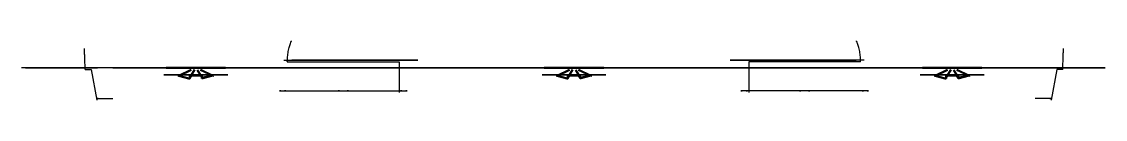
# Model space of a CAD drawing. Header units: inches. Extents: x 683 to 1081, y -809 to 235.
# Drawn here: x 728.2 to 883.2, y -409.4 to -400.9 of the extents above; entities that cross this region are included whole.
import ezdxf

# ---------------------------------------------------------------- set-up
doc = ezdxf.new("R2010")
doc.units = ezdxf.units.IN
doc.layers.add('细实线', color=7, linetype='Continuous', lineweight=9)
doc.styles.get("Standard").update_dxf_attribs({"font": ''})
doc.styles.get('Standard').set_extended_font_data('SimSun')

msp = doc.modelspace()

# ---------------------------------------------------------------- hatches: boundary and pattern name
at = {"layer": '细实线', "extrusion": (-1.8354e-15, -1, -6.12323e-17)}
h = msp.add_hatch(color=256, dxfattribs=at)
h.dxf.hatch_style = 1
h.paths.add_polyline_path([(765.61, 155.33), (759.86, 151.08), (761.88, 151.08), (761.88, 146.68), (769.3, 146.68), (769.3, 147.96), (770.35, 147.96), (770.35, 147.41), (771.36, 148.18), (770.35, 148.95), (770.35, 148.4), (769.3, 148.4), (769.3, 149.72), (770.35, 149.72), (770.35, 150.16), (769.3, 150.16), (769.3, 151.08), (771.36, 151.08), (769.34, 152.58), (769.34, 154.6), (767.47, 154.6), (767.47, 153.96)])
h.paths.add_polyline_path([(767.98, 152.96), (767.98, 154.09), (768.84, 154.09), (768.84, 152.32), (769.83, 151.58), (768.8, 151.58), (768.8, 150.16), (767.07, 150.16), (767.07, 150.71), (766.06, 149.94), (767.07, 149.17), (767.07, 149.72), (768.8, 149.72), (768.8, 148.4), (767.07, 148.4), (767.07, 147.96), (768.8, 147.96), (768.8, 147.19), (762.39, 147.19), (762.39, 151.58), (761.88, 151.58), (761.39, 151.58), (765.61, 154.71)], flags=16)
at = {"layer": '细实线', "extrusion": (-1.22465e-16, -1, -6.12323e-17)}
h = msp.add_hatch(color=256, dxfattribs=at)
h.dxf.hatch_style = 1
h.paths.add_polyline_path([(779.91, 151.1, 0.264666), (779.9, 150.09), (780.88, 148.36), (780.88, 149.34), (781.85, 151.04), (782.5, 150.67), (781.61, 152.22), (779.8, 152.22), (780.36, 151.9)])
h.paths.add_polyline_path([(780.83, 151.72), (781.32, 151.72), (781.5, 151.42), (780.6, 149.85), (780.33, 150.33, -0.264666), (780.33, 150.86)], flags=16)
h = msp.add_hatch(color=256, dxfattribs=at)
h.dxf.hatch_style = 1
h.paths.add_polyline_path([(783.63, 154.87), (782.98, 155.25, 0.414214), (782.16, 155.03), (781.15, 153.27), (782.66, 152.4), (783.77, 154.34, 0.414214)])
h.paths.add_polyline_path([(783.29, 154.49), (782.47, 153.08), (781.82, 153.45), (782.59, 154.78, -0.414214), (782.73, 154.82)], flags=16)
h = msp.add_hatch(color=256, dxfattribs=at)
h.dxf.hatch_style = 1
h.paths.add_polyline_path([(781.39, 148.67), (781.39, 147.92, 0.414214), (781.99, 147.32), (784.02, 147.32), (784.02, 149.06), (781.78, 149.06, 0.414214)])
h.paths.add_polyline_path([(781.89, 148.57), (783.52, 148.57), (783.52, 147.81), (781.99, 147.81, -0.414214), (781.89, 147.92)], flags=16)
h = msp.add_hatch(color=256, dxfattribs=at)
h.dxf.hatch_style = 1
h.paths.add_polyline_path([(786.48, 154.94, 0.264666), (785.6, 155.46), (783.61, 155.47), (784.47, 154.98), (785.45, 153.29), (784.81, 152.92), (786.59, 152.91), (787.49, 154.48), (786.94, 154.15)])
h.paths.add_polyline_path([(786.55, 153.83), (786.31, 153.41), (785.95, 153.41), (785.05, 154.97), (785.59, 154.96, -0.264666), (786.05, 154.7)], flags=16)
h = msp.add_hatch(color=256, dxfattribs=at)
h.dxf.hatch_style = 1
h.paths.add_polyline_path([(791.52, 147.33, 0.264666), (792.4, 147.84), (793.41, 149.55), (792.55, 149.05), (790.6, 149.05), (790.6, 149.79), (789.7, 148.25), (790.61, 146.68), (790.6, 147.33)])
h.paths.add_polyline_path([(790.52, 147.82), (790.27, 148.25), (790.45, 148.55), (792.25, 148.56), (791.97, 148.09, -0.264666), (791.52, 147.83)], flags=16)
h = msp.add_hatch(color=256, dxfattribs=at)
h.dxf.hatch_style = 1
h.paths.add_polyline_path([(792.88, 149.83), (793.53, 150.21, 0.414214), (793.75, 151.03), (792.74, 152.78), (791.23, 151.91), (792.35, 149.98, 0.414214)])
h.paths.add_polyline_path([(792.72, 150.31), (791.9, 151.73), (792.56, 152.11), (793.32, 150.78, -0.414214), (793.28, 150.64)], flags=16)
at = {"layer": '细实线', "extrusion": (-1.8354e-15, -1, -6.12323e-17)}
h = msp.add_hatch(color=256, dxfattribs=at)
h.dxf.hatch_style = 1
h.paths.add_polyline_path([(810.33, 155.33), (801.68, 155.33), (801.68, 146.68), (810.33, 146.68)])
h.paths.add_polyline_path([(809.82, 154.82), (809.82, 147.19), (802.19, 147.19), (802.19, 154.82)], flags=16)
h.paths.add_polyline_path([(808.3, 153.3), (808.3, 148.72), (803.72, 148.72), (803.72, 153.3)], flags=0)
h.paths.add_polyline_path([(807.79, 152.79), (807.79, 149.23), (804.23, 149.23), (804.23, 152.79)], flags=0)
h.paths.add_polyline_path([(808.3, 153.3), (803.72, 153.3), (803.72, 148.72), (808.3, 148.72)], flags=0)
h = msp.add_hatch(color=256, dxfattribs=at)
h.dxf.hatch_style = 1
h.paths.add_polyline_path([(808.3, 153.3), (803.72, 153.3), (803.72, 148.72), (808.3, 148.72)])
h.paths.add_polyline_path([(807.79, 152.79), (807.79, 149.23), (804.23, 149.23), (804.23, 152.79)], flags=16)
h = msp.add_hatch(color=256, dxfattribs=at)
h.dxf.hatch_style = 1
h.paths.add_polyline_path([(844.83, 155.33, 1), (844.83, 146.68), (844.83, 147.92, -1), (844.83, 154.1)])
h = msp.add_hatch(color=256, dxfattribs=at)
h.dxf.hatch_style = 1
h.paths.add_polyline_path([(852.25, 155.33, 1), (852.25, 146.68), (852.25, 147.92, -0.356394), (849.22, 150.39), (851.01, 150.39), (851.01, 151.63), (849.22, 151.63, -0.356394), (852.25, 154.1)])

# ---------------------------------------------------------------- linework, layer by layer
at = {"layer": '细实线', "extrusion": (0, -1, 0)}
for p, q in [((765.65, -403.65, 213.3), (784.84, -403.65, 213.3)), ((765.65, -403.65, 141.36), (784.84, -403.65, 141.36)), ((784.84, -403.65, 212.34), (766.8, -403.65, 212.34)), ((784.84, -403.65, 142.32), (766.8, -403.65, 142.32)), ((782.18, -403.87, 216.4), (782.18, -408.28, 215.59)), ((782.18, -403.87, 138.26), (782.18, -408.28, 139.08)), ((784.84, -403.65, 213.3), (784.84, -403.65, 212.34)), ((784.84, -403.65, 141.36), (784.84, -403.65, 142.32)), ((848.69, -403.65, 213.3), (829.51, -403.65, 213.3)), ((829.51, -403.65, 213.3), (829.51, -403.65, 212.34)), ((829.51, -403.65, 212.34), (847.54, -403.65, 212.34)), ((848.69, -403.65, 141.36), (829.51, -403.65, 141.36)), ((829.51, -403.65, 141.36), (829.51, -403.65, 142.32)), ((829.51, -403.65, 142.32), (847.54, -403.65, 142.32)), ((832.16, -403.87, 216.4), (832.16, -408.28, 215.59)), ((832.16, -403.87, 138.26), (832.16, -408.28, 139.08)), ((807.17, -404.74, 42.65), (728.17, -404.74, 42.65)), ((742.17, -404.74, 47.65), (728.17, -404.74, 47.65)), ((728.17, -404.74, 42.65), (728.17, -404.74, 47.65)), ((746.59, -404.74, 212.34), (732.76, -404.74, 212.34)), ((742.17, -404.74, 203.34), (732.76, -404.74, 203.34)), ((733.26, -404.74, 210.09), (736.76, -404.74, 210.09)), ((733.26, -404.74, 205.59), (736.76, -404.74, 205.59)), ((738.11, -404.96, 169.32), (738.93, -409.37, 169.32)), ((738.11, -404.96, 54.64), (738.93, -409.37, 54.64)), ((742.17, -404.74, 188), (741.21, -404.74, 188)), ((741.21, -404.74, 188), (741.21, -404.74, 166.66)), ((741.21, -404.74, 166.66), (742.17, -404.74, 166.66)), ((742.17, -404.74, 73.32), (741.21, -404.74, 73.32)), ((741.21, -404.74, 73.32), (741.21, -404.74, 51.98)), ((741.21, -404.74, 51.98), (742.17, -404.74, 51.98)), ((742.17, -404.74, 166.66), (742.17, -404.74, 188)), ((742.17, -404.74, 177.33), (742.17, -404.74, 207.92)), ((742.17, -404.74, 177.33), (742.17, -404.74, 146.74)), ((742.17, -404.74, 207.92), (746.59, -404.74, 212.34)), ((742.17, -404.74, 146.74), (746.59, -404.74, 142.32)), ((742.17, -404.74, 42.65), (742.17, -404.74, 82.65)), ((742.17, -404.74, 82.65), (872.17, -404.74, 82.65)), ((742.17, -404.74, 51.98), (742.17, -404.74, 73.32)), ((742.17, -404.74, 84.69), (777.17, -404.74, 84.69)), ((742.17, -404.74, 90.69), (777.17, -404.74, 90.69)), ((746.59, -404.74, 214.84), (746.59, -404.74, 212.34)), ((746.59, -404.74, 139.82), (746.59, -404.74, 142.32)), ((746.59, -404.74, 42.65), (746.59, -404.74, 82.65)), ((746.59, -404.74, 82.65), (746.59, -404.74, 79.65)), ((759.59, -404.74, 214.84), (763.81, -404.74, 214.84)), ((759.59, -404.74, 139.82), (763.81, -404.74, 139.82)), ((759.86, -404.74, 151.08), (765.61, -404.74, 155.33)), ((759.86, -404.74, 151.08), (761.88, -404.74, 151.08)), ((761.39, -404.74, 151.58), (765.61, -404.74, 154.71)), ((761.39, -404.74, 151.58), (761.88, -404.74, 151.58)), ((761.88, -404.74, 151.08), (761.88, -404.74, 146.68)), ((761.88, -404.74, 146.68), (769.3, -404.74, 146.68)), ((761.88, -404.74, 151.58), (762.39, -404.74, 151.58)), ((762.39, -404.74, 151.58), (762.39, -404.74, 147.19)), ((762.39, -404.74, 147.19), (768.8, -404.74, 147.19)), ((763.81, -404.74, 214.84), (766.8, -404.74, 212.34)), ((763.81, -404.74, 139.82), (766.8, -404.74, 142.32)), ((765.54, -404.74, 57.06), (765.02, -404.74, 57.97)), ((765.02, -404.74, 57.97), (765.02, -404.74, 67.34)), ((765.02, -404.74, 67.34), (765.54, -404.74, 68.24)), ((765.54, -404.74, 68.24), (773.65, -404.74, 72.92)), ((773.65, -404.74, 52.38), (765.54, -404.74, 57.06)), ((767.47, -404.74, 153.96), (765.61, -404.74, 155.33)), ((767.98, -404.74, 152.96), (765.61, -404.74, 154.71)), ((766.06, -404.74, 149.94), (767.07, -404.74, 150.71)), ((766.06, -404.74, 149.94), (767.07, -404.74, 149.17)), ((767.07, -404.74, 150.71), (767.07, -404.74, 150.16)), ((767.07, -404.74, 149.72), (767.07, -404.74, 149.17)), ((767.07, -404.74, 150.16), (767.07, -404.74, 150.16)), ((767.07, -404.74, 150.16), (768.8, -404.74, 150.16)), ((767.07, -404.74, 149.72), (768.8, -404.74, 149.72)), ((768.8, -404.74, 147.96), (767.07, -404.74, 147.96)), ((768.8, -404.74, 148.4), (767.07, -404.74, 148.4)), ((767.07, -404.74, 147.96), (767.07, -404.74, 148.4)), ((767.47, -404.74, 153.96), (767.47, -404.74, 154.6)), ((767.47, -404.74, 154.6), (769.34, -404.74, 154.6)), ((767.98, -404.74, 152.96), (767.98, -404.74, 154.09)), ((767.98, -404.74, 154.09), (768.84, -404.74, 154.09)), ((768.8, -404.74, 151.58), (769.83, -404.74, 151.58)), ((768.8, -404.74, 147.19), (768.8, -404.74, 147.96)), ((768.8, -404.74, 148.4), (768.8, -404.74, 149.72)), ((768.8, -404.74, 150.16), (768.8, -404.74, 151.58)), ((769.83, -404.74, 151.58), (768.84, -404.74, 152.32)), ((768.84, -404.74, 154.09), (768.84, -404.74, 152.32)), ((769.3, -404.74, 151.08), (771.36, -404.74, 151.08)), ((769.3, -404.74, 146.68), (769.3, -404.74, 147.96)), ((769.3, -404.74, 148.4), (769.3, -404.74, 149.72)), ((769.3, -404.74, 150.16), (769.3, -404.74, 151.08)), ((769.3, -404.74, 150.16), (770.35, -404.74, 150.16)), ((769.3, -404.74, 149.72), (770.35, -404.74, 149.72)), ((770.35, -404.74, 147.96), (769.3, -404.74, 147.96)), ((770.35, -404.74, 148.4), (769.3, -404.74, 148.4)), ((771.36, -404.74, 151.08), (769.34, -404.74, 152.58)), ((769.34, -404.74, 154.6), (769.34, -404.74, 152.58)), ((770.35, -404.74, 150.16), (770.35, -404.74, 149.72)), ((771.36, -404.74, 148.18), (770.35, -404.74, 147.41)), ((770.35, -404.74, 147.41), (770.35, -404.74, 147.96)), ((770.35, -404.74, 148.4), (770.35, -404.74, 148.95)), ((770.35, -404.74, 147.96), (770.35, -404.74, 147.96)), ((771.36, -404.74, 148.18), (770.35, -404.74, 148.95)), ((773.65, -404.74, 72.92), (774.69, -404.74, 72.92)), ((774.69, -404.74, 52.38), (773.65, -404.74, 52.38)), ((774.69, -404.74, 72.92), (782.81, -404.74, 68.24)), ((782.81, -404.74, 57.06), (774.69, -404.74, 52.38)), ((872.17, -404.74, 84.69), (777.17, -404.74, 84.69)), ((872.17, -404.74, 90.69), (777.17, -404.74, 90.69)), ((779.8, -404.74, 152.22), (781.61, -404.74, 152.22)), ((779.8, -404.74, 152.22), (780.36, -404.74, 151.9)), ((780.83, -404.74, 151.72), (781.32, -404.74, 151.72)), ((780.88, -404.74, 149.34), (780.88, -404.74, 148.36)), ((781.32, -404.74, 151.72), (781.5, -404.74, 151.42)), ((781.39, -404.74, 148.67), (781.39, -404.74, 147.92)), ((781.61, -404.74, 152.22), (782.5, -404.74, 150.67)), ((781.85, -404.74, 151.04), (782.5, -404.74, 150.67)), ((781.89, -404.74, 148.57), (781.89, -404.74, 147.92)), ((783.29, -404.74, 154.49), (782.73, -404.74, 154.82)), ((782.81, -404.74, 68.24), (783.33, -404.74, 67.34)), ((783.33, -404.74, 57.97), (782.81, -404.74, 57.06)), ((783.63, -404.74, 154.87), (782.98, -404.74, 155.25)), ((783.33, -404.74, 67.34), (783.33, -404.74, 57.97)), ((784.47, -404.74, 154.98), (783.61, -404.74, 155.47)), ((785.61, -404.74, 146.68), (784.7, -404.74, 148.25)), ((784.7, -404.74, 148.25), (785.6, -404.74, 149.79)), ((791.59, -404.74, 152.91), (784.81, -404.74, 152.92)), ((785.45, -404.74, 153.29), (784.81, -404.74, 152.92)), ((785.52, -404.74, 147.82), (785.27, -404.74, 148.25)), ((785.27, -404.74, 148.25), (785.45, -404.74, 148.55)), ((785.61, -404.74, 146.68), (785.6, -404.74, 147.33)), ((785.6, -404.74, 149.05), (785.6, -404.74, 149.79)), ((786.31, -404.74, 153.41), (785.95, -404.74, 153.41)), ((791.55, -404.74, 153.83), (786.31, -404.74, 153.41)), ((792.49, -404.74, 154.48), (791.59, -404.74, 152.91)), ((792.49, -404.74, 154.48), (791.94, -404.74, 154.15)), ((792.55, -404.74, 149.05), (793.41, -404.74, 149.55)), ((792.72, -404.74, 150.31), (793.28, -404.74, 150.64)), ((792.88, -404.74, 149.83), (793.53, -404.74, 150.21)), ((796.45, -404.74, 214.84), (793.46, -404.74, 212.34)), ((796.45, -404.74, 139.82), (793.46, -404.74, 142.32)), ((793.46, -404.74, 79.65), (820.89, -404.74, 79.65)), ((793.46, -404.74, 79.65), (793.46, -404.74, 82.65)), ((793.46, -404.74, 84.69), (793.46, -404.74, 90.69)), ((800.67, -404.74, 214.84), (796.45, -404.74, 214.84)), ((800.67, -404.74, 139.82), (796.45, -404.74, 139.82)), ((796.45, -404.74, 79.65), (796.45, -404.74, 82.65)), ((796.45, -404.74, 84.69), (796.45, -404.74, 90.69)), ((800.69, -404.74, 79.65), (800.69, -404.74, 82.65)), ((800.69, -404.74, 84.69), (800.69, -404.74, 90.69)), ((803.67, -404.74, 74.65), (802.67, -404.74, 79.65)), ((803.67, -404.74, 74.65), (810.69, -404.74, 74.65)), ((804.62, -404.74, 73.65), (804.42, -404.74, 74.65)), ((807.17, -404.74, 73.65), (804.62, -404.74, 73.65)), ((807.17, -404.74, 42.65), (883.17, -404.74, 42.65)), ((807.17, -404.74, 73.65), (809.72, -404.74, 73.65)), ((809.72, -404.74, 73.65), (809.92, -404.74, 74.65)), ((810.69, -404.74, 74.65), (811.69, -404.74, 79.65)), ((813.66, -404.74, 79.65), (813.66, -404.74, 82.65)), ((813.66, -404.74, 84.69), (813.66, -404.74, 90.69)), ((813.67, -404.74, 214.84), (817.9, -404.74, 214.84)), ((813.67, -404.74, 139.82), (817.9, -404.74, 139.82)), ((817.89, -404.74, 79.65), (817.89, -404.74, 82.65)), ((817.89, -404.74, 84.69), (817.89, -404.74, 90.69)), ((817.9, -404.74, 214.84), (820.89, -404.74, 212.34)), ((817.9, -404.74, 139.82), (820.89, -404.74, 142.32)), ((820.84, -404.74, 151.52), (821.57, -404.74, 151.52)), ((820.84, -404.74, 150.52), (821.57, -404.74, 150.52)), ((820.89, -404.74, 79.65), (820.89, -404.74, 82.65)), ((820.89, -404.74, 84.69), (820.89, -404.74, 90.69)), ((829.05, -404.74, 150.1), (829.23, -404.74, 149.86)), ((829.05, -404.74, 150.1), (829.59, -404.74, 150.51)), ((829.59, -404.74, 150.51), (829.77, -404.74, 150.28)), ((829.66, -404.74, 149.3), (829.89, -404.74, 149)), ((829.89, -404.74, 149), (830.43, -404.74, 149.41)), ((830.2, -404.74, 149.71), (830.43, -404.74, 149.41)), ((831.54, -404.74, 57.06), (831.02, -404.74, 57.97)), ((831.02, -404.74, 57.97), (831.02, -404.74, 67.34)), ((831.02, -404.74, 67.34), (831.54, -404.74, 68.24)), ((831.54, -404.74, 68.24), (839.65, -404.74, 72.92)), ((839.65, -404.74, 52.38), (831.54, -404.74, 57.06)), ((834.01, -404.74, 151.52), (834.74, -404.74, 151.52)), ((834.01, -404.74, 150.52), (834.74, -404.74, 150.52)), ((839.65, -404.74, 72.92), (840.69, -404.74, 72.92)), ((840.69, -404.74, 52.38), (839.65, -404.74, 52.38)), ((840.69, -404.74, 72.92), (848.81, -404.74, 68.24)), ((848.81, -404.74, 57.06), (840.69, -404.74, 52.38)), ((844.83, -404.74, 155.33), (844.83, -404.74, 154.1)), ((844.83, -404.74, 147.92), (844.83, -404.74, 146.68)), ((850.53, -404.74, 214.84), (847.54, -404.74, 212.34)), ((850.53, -404.74, 139.82), (847.54, -404.74, 142.32)), ((848.81, -404.74, 68.24), (849.33, -404.74, 67.34)), ((849.33, -404.74, 57.97), (848.81, -404.74, 57.06)), ((849.22, -404.74, 150.39), (851.01, -404.74, 150.39)), ((849.22, -404.74, 151.63), (851.01, -404.74, 151.63)), ((849.33, -404.74, 67.34), (849.33, -404.74, 57.97)), ((854.76, -404.74, 214.84), (850.53, -404.74, 214.84)), ((854.76, -404.74, 139.82), (850.53, -404.74, 139.82)), ((851.01, -404.74, 151.63), (851.01, -404.74, 150.39)), ((852.25, -404.74, 155.33), (852.25, -404.74, 154.1)), ((852.25, -404.74, 147.92), (852.25, -404.74, 146.68)), ((872.17, -404.74, 207.92), (867.76, -404.74, 212.34)), ((867.76, -404.74, 214.84), (867.76, -404.74, 212.34)), ((872.17, -404.74, 146.74), (867.76, -404.74, 142.32)), ((867.76, -404.74, 139.82), (867.76, -404.74, 142.32)), ((867.76, -404.74, 47.65), (867.76, -404.74, 82.65)), ((867.76, -404.74, 47.65), (883.17, -404.74, 47.65)), ((867.76, -404.74, 90.69), (867.76, -404.74, 84.69)), ((867.76, -404.74, 82.65), (867.76, -404.74, 79.65)), ((867.76, -404.74, 142.32), (880.17, -404.74, 142.32)), ((872.17, -404.74, 188), (873.14, -404.74, 188)), ((873.14, -404.74, 166.66), (872.17, -404.74, 166.66)), ((872.17, -404.74, 166.66), (872.17, -404.74, 188)), ((872.17, -404.74, 177.33), (872.17, -404.74, 207.92)), ((872.17, -404.74, 177.33), (872.17, -404.74, 146.74)), ((872.17, -404.74, 47.65), (872.17, -404.74, 82.65)), ((872.17, -404.74, 73.32), (873.14, -404.74, 73.32)), ((873.14, -404.74, 51.98), (872.17, -404.74, 51.98)), ((872.17, -404.74, 51.98), (872.17, -404.74, 73.32)), ((880.17, -404.74, 154.32), (872.17, -404.74, 154.32)), ((873.14, -404.74, 188), (873.14, -404.74, 166.66)), ((873.14, -404.74, 73.32), (873.14, -404.74, 51.98)), ((876.24, -404.96, 169.32), (875.42, -409.37, 169.32)), ((876.24, -404.96, 54.64), (875.42, -409.37, 54.64)), ((875.67, -404.74, 146.57), (875.67, -404.74, 150.07)), ((880.17, -404.74, 146.57), (880.17, -404.74, 150.07)), ((883.17, -404.74, 42.65), (883.17, -404.74, 47.65)), ((883.17, -404.74, 151.32), (883.17, -404.74, 145.32)), ((738.93, -409.14, 186.28), (738.93, -409.14, 168.38)), ((738.93, -409.14, 71.6), (738.93, -409.14, 53.7)), ((739.12, -409.14, 186.47), (741.21, -409.14, 186.47)), ((739.12, -409.14, 185.72), (741.21, -409.14, 185.72)), ((739.12, -409.14, 178.07), (741.21, -409.14, 178.07)), ((739.12, -409.14, 176.59), (741.21, -409.14, 176.59)), ((739.12, -409.14, 168.19), (741.21, -409.14, 168.19)), ((739.12, -409.14, 168.94), (741.21, -409.14, 168.94)), ((739.12, -409.14, 71.79), (741.21, -409.14, 71.79)), ((739.12, -409.14, 71.04), (741.21, -409.14, 71.04)), ((739.12, -409.14, 63.39), (741.21, -409.14, 63.39)), ((739.12, -409.14, 61.92), (741.21, -409.14, 61.92)), ((739.12, -409.14, 53.51), (741.21, -409.14, 53.51)), ((739.12, -409.14, 54.26), (741.21, -409.14, 54.26)), ((765.03, -408.05, 215.39), (765.03, -408.05, 213.82)), ((765.03, -408.05, 139.27), (765.03, -408.05, 140.84)), ((765.22, -408.05, 215.59), (783.12, -408.05, 215.59)), ((765.22, -408.05, 139.08), (783.12, -408.05, 139.08)), ((765.78, -408.05, 215.39), (765.78, -408.05, 213.3)), ((765.78, -408.05, 139.27), (765.78, -408.05, 141.36)), ((773.44, -408.05, 215.39), (773.44, -408.05, 213.3)), ((773.44, -408.05, 139.27), (773.44, -408.05, 141.36)), ((774.91, -408.05, 215.39), (774.91, -408.05, 213.3)), ((774.91, -408.05, 139.27), (774.91, -408.05, 141.36)), ((782.56, -408.05, 215.39), (782.56, -408.05, 213.3)), ((782.56, -408.05, 139.27), (782.56, -408.05, 141.36)), ((783.31, -408.05, 215.39), (783.31, -408.05, 213.3)), ((783.31, -408.05, 139.27), (783.31, -408.05, 141.36)), ((831.03, -408.05, 215.39), (831.03, -408.05, 213.3)), ((831.03, -408.05, 139.27), (831.03, -408.05, 141.36)), ((849.12, -408.05, 215.59), (831.22, -408.05, 215.59)), ((849.12, -408.05, 139.08), (831.22, -408.05, 139.08)), ((831.78, -408.05, 215.39), (831.78, -408.05, 213.3)), ((831.78, -408.05, 139.27), (831.78, -408.05, 141.36)), ((839.44, -408.05, 215.39), (839.44, -408.05, 213.3)), ((839.44, -408.05, 139.27), (839.44, -408.05, 141.36)), ((840.91, -408.05, 215.39), (840.91, -408.05, 213.3)), ((840.91, -408.05, 139.27), (840.91, -408.05, 141.36)), ((848.56, -408.05, 215.39), (848.56, -408.05, 213.3)), ((848.56, -408.05, 139.27), (848.56, -408.05, 141.36)), ((849.31, -408.05, 215.39), (849.31, -408.05, 213.82)), ((849.31, -408.05, 139.27), (849.31, -408.05, 140.84)), ((875.23, -409.14, 186.47), (873.14, -409.14, 186.47)), ((875.23, -409.14, 185.72), (873.14, -409.14, 185.72)), ((875.23, -409.14, 178.07), (873.14, -409.14, 178.07)), ((875.23, -409.14, 176.59), (873.14, -409.14, 176.59)), ((875.23, -409.14, 168.19), (873.14, -409.14, 168.19)), ((875.23, -409.14, 168.94), (873.14, -409.14, 168.94)), ((875.23, -409.14, 71.79), (873.14, -409.14, 71.79)), ((875.23, -409.14, 71.04), (873.14, -409.14, 71.04)), ((875.23, -409.14, 63.39), (873.14, -409.14, 63.39)), ((875.23, -409.14, 61.92), (873.14, -409.14, 61.92)), ((875.23, -409.14, 53.51), (873.14, -409.14, 53.51)), ((875.23, -409.14, 54.26), (873.14, -409.14, 54.26)), ((875.42, -409.14, 186.28), (875.42, -409.14, 168.38)), ((875.42, -409.14, 71.6), (875.42, -409.14, 53.7))]:
    msp.add_line(p, q, dxfattribs=at)
at = {"layer": '细实线', "lineweight": 25, "extrusion": (0, -1, 0)}
for p, q in [((742.17, -404.74, 84.69), (742.17, -404.74, 82.65)), ((750.54, -405.83, 214.1), (750.54, -405.83, 215.57)), ((750.54, -405.83, 139.09), (750.54, -405.83, 140.56)), ((750.66, -405.87, 215.57), (752.43, -405.04, 215.03)), ((752.43, -405.04, 214.64), (750.66, -405.87, 214.1)), ((750.66, -405.87, 140.56), (752.43, -405.04, 140.02)), ((752.43, -405.04, 139.62), (750.66, -405.87, 139.09)), ((752.09, -406.27, 213.98), (750.66, -405.87, 213.98)), ((750.66, -405.87, 215.7), (752.09, -406.27, 215.7)), ((752.09, -406.27, 138.96), (750.66, -405.87, 138.96)), ((750.66, -405.87, 140.69), (752.09, -406.27, 140.69)), ((752.16, -406.27, 215.77), (752.6, -405.54, 215.32)), ((752.6, -405.54, 214.35), (752.16, -406.27, 213.91)), ((752.16, -406.27, 140.75), (752.6, -405.54, 140.31)), ((752.6, -405.54, 139.34), (752.16, -406.27, 138.89)), ((752.23, -405.87, 212.41), (752.23, -406.27, 213.84)), ((752.23, -406.27, 215.83), (752.23, -405.87, 217.26)), ((752.23, -405.87, 137.4), (752.23, -406.27, 138.83)), ((752.23, -406.27, 140.82), (752.23, -405.87, 142.25)), ((752.89, -405.04, 214.18), (752.35, -405.87, 212.41)), ((752.89, -405.04, 139.17), (752.35, -405.87, 137.4)), ((752.35, -405.87, 217.26), (752.89, -405.05, 215.5)), ((752.35, -405.87, 142.25), (752.89, -405.05, 140.48)), ((753.82, -405.83, 212.29), (752.35, -405.83, 212.29)), ((752.35, -405.83, 217.39), (753.82, -405.83, 217.39)), ((753.82, -405.83, 137.27), (752.35, -405.83, 137.27)), ((752.35, -405.83, 142.37), (753.82, -405.83, 142.37)), ((753.29, -405.04, 215.5), (753.82, -405.85, 217.26)), ((753.29, -405.04, 140.48), (753.82, -405.85, 142.25)), ((753.29, -405.05, 214.18), (753.82, -405.87, 212.41)), ((753.29, -405.05, 139.16), (753.82, -405.87, 137.4)), ((753.57, -405.46, 215.32), (753.99, -406.08, 215.74)), ((753.57, -405.46, 140.31), (753.99, -406.08, 140.72)), ((754.02, -406.27, 213.91), (753.57, -405.54, 214.35)), ((754.02, -406.27, 138.89), (753.57, -405.54, 139.34)), ((753.75, -405.04, 215.03), (755.51, -405.85, 215.57)), ((753.75, -405.04, 140.02), (755.51, -405.85, 140.55)), ((755.51, -405.87, 214.1), (753.75, -405.05, 214.64)), ((755.51, -405.87, 139.09), (753.75, -405.05, 139.62)), ((753.95, -405.85, 217.26), (753.92, -406.08, 215.8)), ((753.95, -405.85, 142.25), (753.92, -406.08, 140.79)), ((753.92, -406.08, 215.8), (754.05, -406.08, 215.67)), ((753.92, -406.08, 140.79), (754.05, -406.08, 140.66)), ((753.95, -406.27, 213.84), (753.95, -405.87, 212.41)), ((753.95, -406.27, 138.83), (753.95, -405.87, 137.4)), ((754.05, -406.08, 215.67), (755.51, -405.85, 215.7)), ((754.05, -406.08, 140.66), (755.51, -405.85, 140.68)), ((755.51, -405.87, 213.98), (754.08, -406.27, 213.98)), ((755.51, -405.87, 138.96), (754.08, -406.27, 138.96)), ((755.64, -405.83, 215.57), (755.64, -405.83, 214.1)), ((755.64, -405.83, 140.55), (755.64, -405.83, 139.09)), ((804.62, -405.83, 214.1), (804.62, -405.83, 215.57)), ((804.62, -405.83, 139.09), (804.62, -405.83, 140.56)), ((804.75, -405.87, 215.57), (806.51, -405.04, 215.03)), ((806.52, -405.04, 214.64), (804.75, -405.87, 214.1)), ((804.75, -405.87, 140.56), (806.51, -405.04, 140.02)), ((806.52, -405.04, 139.62), (804.75, -405.87, 139.09)), ((806.18, -406.27, 213.98), (804.75, -405.87, 213.98)), ((804.75, -405.87, 215.7), (806.18, -406.27, 215.7)), ((806.18, -406.27, 138.96), (804.75, -405.87, 138.96)), ((804.75, -405.87, 140.69), (806.18, -406.27, 140.69)), ((806.24, -406.27, 215.77), (806.69, -405.54, 215.32)), ((806.69, -405.54, 214.35), (806.24, -406.27, 213.91)), ((806.24, -406.27, 140.75), (806.69, -405.54, 140.31)), ((806.69, -405.54, 139.34), (806.24, -406.27, 138.89)), ((806.31, -405.87, 212.41), (806.31, -406.27, 213.84)), ((806.31, -406.27, 215.83), (806.31, -405.87, 217.26)), ((806.31, -405.87, 137.4), (806.31, -406.27, 138.83)), ((806.31, -406.27, 140.82), (806.31, -405.87, 142.25)), ((806.97, -405.04, 214.18), (806.44, -405.87, 212.41)), ((806.97, -405.04, 139.17), (806.44, -405.87, 137.4)), ((806.44, -405.87, 217.26), (806.97, -405.05, 215.5)), ((806.44, -405.87, 142.25), (806.97, -405.05, 140.48)), ((807.91, -405.83, 212.29), (806.44, -405.83, 212.29)), ((806.44, -405.83, 217.39), (807.9, -405.83, 217.39)), ((807.91, -405.83, 137.27), (806.44, -405.83, 137.27)), ((806.44, -405.83, 142.37), (807.9, -405.83, 142.37)), ((807.37, -405.04, 215.5), (807.9, -405.85, 217.26)), ((807.37, -405.04, 140.48), (807.9, -405.85, 142.25)), ((807.37, -405.05, 214.18), (807.91, -405.87, 212.41)), ((807.37, -405.05, 139.16), (807.91, -405.87, 137.4)), ((807.66, -405.46, 215.32), (808.07, -406.08, 215.74)), ((807.66, -405.46, 140.31), (808.07, -406.08, 140.72)), ((808.1, -406.27, 213.91), (807.66, -405.54, 214.35)), ((808.1, -406.27, 138.89), (807.66, -405.54, 139.34)), ((807.83, -405.04, 215.03), (809.6, -405.85, 215.57)), ((807.83, -405.04, 140.02), (809.6, -405.85, 140.55)), ((809.6, -405.87, 214.1), (807.83, -405.05, 214.64)), ((809.6, -405.87, 139.09), (807.83, -405.05, 139.62)), ((808.03, -405.85, 217.26), (808.01, -406.08, 215.8)), ((808.03, -405.85, 142.25), (808.01, -406.08, 140.79)), ((808.01, -406.08, 215.8), (808.14, -406.08, 215.67)), ((808.01, -406.08, 140.79), (808.14, -406.08, 140.66)), ((808.04, -406.27, 213.84), (808.04, -405.87, 212.41)), ((808.04, -406.27, 138.83), (808.04, -405.87, 137.4)), ((808.14, -406.08, 215.67), (809.6, -405.85, 215.7)), ((808.14, -406.08, 140.66), (809.6, -405.85, 140.68)), ((809.6, -405.87, 213.98), (808.17, -406.27, 213.98)), ((809.6, -405.87, 138.96), (808.17, -406.27, 138.96)), ((809.72, -405.83, 215.57), (809.72, -405.83, 214.1)), ((809.72, -405.83, 140.55), (809.72, -405.83, 139.09)), ((858.71, -405.83, 214.1), (858.71, -405.83, 215.57)), ((858.71, -405.83, 139.09), (858.71, -405.83, 140.56)), ((858.83, -405.87, 215.57), (860.6, -405.04, 215.03)), ((860.6, -405.04, 214.64), (858.83, -405.87, 214.1)), ((858.83, -405.87, 140.56), (860.6, -405.04, 140.02)), ((860.6, -405.04, 139.62), (858.83, -405.87, 139.09)), ((860.26, -406.27, 213.98), (858.83, -405.87, 213.98)), ((858.83, -405.87, 215.7), (860.26, -406.27, 215.7)), ((860.26, -406.27, 138.96), (858.83, -405.87, 138.96)), ((858.83, -405.87, 140.69), (860.26, -406.27, 140.69)), ((860.33, -406.27, 215.77), (860.77, -405.54, 215.32)), ((860.77, -405.54, 214.35), (860.33, -406.27, 213.91)), ((860.33, -406.27, 140.75), (860.77, -405.54, 140.31)), ((860.77, -405.54, 139.34), (860.33, -406.27, 138.89)), ((860.4, -405.87, 212.41), (860.4, -406.27, 213.84)), ((860.4, -406.27, 215.83), (860.4, -405.87, 217.26)), ((860.4, -405.87, 137.4), (860.4, -406.27, 138.83)), ((860.4, -406.27, 140.82), (860.4, -405.87, 142.25)), ((861.06, -405.04, 214.18), (860.53, -405.87, 212.41)), ((861.06, -405.04, 139.17), (860.53, -405.87, 137.4)), ((860.53, -405.87, 217.26), (861.06, -405.05, 215.5)), ((860.53, -405.87, 142.25), (861.06, -405.05, 140.48)), ((861.99, -405.83, 212.29), (860.53, -405.83, 212.29)), ((860.53, -405.83, 217.39), (861.99, -405.83, 217.39)), ((861.99, -405.83, 137.27), (860.53, -405.83, 137.27)), ((860.53, -405.83, 142.37), (861.99, -405.83, 142.37)), ((861.46, -405.04, 215.5), (861.99, -405.85, 217.26)), ((861.46, -405.04, 140.48), (861.99, -405.85, 142.25)), ((861.46, -405.05, 214.18), (861.99, -405.87, 212.41)), ((861.46, -405.05, 139.16), (861.99, -405.87, 137.4)), ((861.75, -405.46, 215.32), (862.16, -406.08, 215.74)), ((861.75, -405.46, 140.31), (862.16, -406.08, 140.72)), ((862.19, -406.27, 213.91), (861.75, -405.54, 214.35)), ((862.19, -406.27, 138.89), (861.75, -405.54, 139.34)), ((861.92, -405.04, 215.03), (863.68, -405.85, 215.57)), ((861.92, -405.04, 140.02), (863.68, -405.85, 140.55)), ((863.69, -405.87, 214.1), (861.92, -405.05, 214.64)), ((863.69, -405.87, 139.09), (861.92, -405.05, 139.62)), ((862.12, -405.85, 217.26), (862.1, -406.08, 215.8)), ((862.12, -405.85, 142.25), (862.1, -406.08, 140.79)), ((862.1, -406.08, 215.8), (862.23, -406.08, 215.67)), ((862.1, -406.08, 140.79), (862.23, -406.08, 140.66)), ((862.12, -406.27, 213.84), (862.12, -405.87, 212.41)), ((862.12, -406.27, 138.83), (862.12, -405.87, 137.4)), ((862.23, -406.08, 215.67), (863.68, -405.85, 215.7)), ((862.23, -406.08, 140.66), (863.68, -405.85, 140.68)), ((863.69, -405.87, 213.98), (862.25, -406.27, 213.98)), ((863.69, -405.87, 138.96), (862.25, -406.27, 138.96)), ((863.81, -405.83, 215.57), (863.81, -405.83, 214.1)), ((863.81, -405.83, 140.55), (863.81, -405.83, 139.09)), ((872.17, -404.74, 84.69), (872.17, -404.74, 82.65)), ((752.23, -406.27, 213.84), (752.09, -406.27, 213.98)), ((752.09, -406.27, 215.7), (752.23, -406.27, 215.83)), ((752.23, -406.27, 138.83), (752.09, -406.27, 138.96)), ((752.09, -406.27, 140.69), (752.23, -406.27, 140.82)), ((754.08, -406.27, 213.98), (753.95, -406.27, 213.84)), ((754.08, -406.27, 138.96), (753.95, -406.27, 138.83)), ((806.31, -406.27, 213.84), (806.18, -406.27, 213.98)), ((806.18, -406.27, 215.7), (806.31, -406.27, 215.83)), ((806.31, -406.27, 138.83), (806.18, -406.27, 138.96)), ((806.18, -406.27, 140.69), (806.31, -406.27, 140.82)), ((808.17, -406.27, 213.98), (808.04, -406.27, 213.84)), ((808.17, -406.27, 138.96), (808.04, -406.27, 138.83)), ((860.4, -406.27, 213.84), (860.26, -406.27, 213.98)), ((860.26, -406.27, 215.7), (860.4, -406.27, 215.83)), ((860.4, -406.27, 138.83), (860.26, -406.27, 138.96)), ((860.26, -406.27, 140.69), (860.4, -406.27, 140.82)), ((862.25, -406.27, 213.98), (862.12, -406.27, 213.84)), ((862.25, -406.27, 138.96), (862.12, -406.27, 138.83))]:
    msp.add_line(p, q, dxfattribs=at)
at = {"layer": '细实线'}
for p, q in [((780.88, -404.74, 148.36), (779.9, -404.74, 150.09)), ((779.91, -404.74, 151.1), (780.36, -404.74, 151.9)), ((780.33, -404.74, 150.86), (780.83, -404.74, 151.72)), ((780.6, -404.74, 149.85), (780.33, -404.74, 150.33)), ((780.6, -404.74, 149.85), (781.5, -404.74, 151.42)), ((780.88, -404.74, 149.34), (781.85, -404.74, 151.04)), ((784.02, -404.74, 149.06), (781.78, -404.74, 149.06)), ((783.52, -404.74, 148.57), (781.89, -404.74, 148.57)), ((784.02, -404.74, 147.32), (781.99, -404.74, 147.32)), ((783.52, -404.74, 147.81), (781.99, -404.74, 147.81)), ((783.52, -404.74, 147.81), (783.52, -404.74, 148.57)), ((784.02, -404.74, 147.32), (784.02, -404.74, 149.06))]:
    msp.add_line(p, q, dxfattribs=at)
at = {"layer": '细实线', "extrusion": (0.866025, -7.54414e-17, -0.5)}
for p, q in [((781.15, -404.74, 153.27), (782.16, -404.74, 155.03)), ((781.15, -404.74, 153.27), (782.66, -404.74, 152.4)), ((781.82, -404.74, 153.45), (782.59, -404.74, 154.78)), ((781.82, -404.74, 153.45), (782.47, -404.74, 153.08)), ((782.47, -404.74, 153.08), (783.29, -404.74, 154.49)), ((782.66, -404.74, 152.4), (783.77, -404.74, 154.34)), ((783.61, -404.74, 155.47), (785.6, -404.74, 155.46)), ((784.47, -404.74, 154.98), (785.45, -404.74, 153.29)), ((785.05, -404.74, 154.97), (785.95, -404.74, 153.41)), ((785.05, -404.74, 154.97), (785.59, -404.74, 154.96)), ((786.05, -404.74, 154.7), (791.55, -404.74, 153.83)), ((791.48, -404.74, 154.94), (791.94, -404.74, 154.15))]:
    msp.add_line(p, q, dxfattribs=at)
at = {"layer": '细实线', "extrusion": (-0.866025, 1.36674e-16, -0.5)}
for p, q in [((792.25, -404.74, 148.56), (785.45, -404.74, 148.55)), ((791.52, -404.74, 147.83), (785.52, -404.74, 147.82)), ((792.55, -404.74, 149.05), (785.6, -404.74, 149.05)), ((791.52, -404.74, 147.33), (785.6, -404.74, 147.33)), ((786.23, -404.74, 151.91), (792.35, -404.74, 149.98)), ((792.74, -404.74, 152.78), (786.23, -404.74, 151.91)), ((791.9, -404.74, 151.73), (792.72, -404.74, 150.31)), ((792.56, -404.74, 152.11), (791.9, -404.74, 151.73)), ((792.25, -404.74, 148.56), (791.97, -404.74, 148.09)), ((793.41, -404.74, 149.55), (792.4, -404.74, 147.84)), ((792.56, -404.74, 152.11), (793.32, -404.74, 150.78)), ((792.74, -404.74, 152.78), (793.75, -404.74, 151.03))]:
    msp.add_line(p, q, dxfattribs=at)
at = {"layer": '细实线', "extrusion": (0, -1, 0), "elevation": 404.74}
for points in [[(793.46, 212.34), (766.8, 212.34)], [(793.46, 142.32), (766.8, 142.32)], [(820.89, 212.34), (847.54, 212.34)], [(820.89, 142.32), (847.54, 142.32)]]:
    msp.add_lwpolyline(points, dxfattribs=at)
for points in [[(801.68, 146.68), (810.33, 146.68), (810.33, 155.33), (801.68, 155.33)], [(802.19, 147.19), (809.82, 147.19), (809.82, 154.82), (802.19, 154.82)], [(803.72, 148.72), (808.3, 148.72), (808.3, 153.3), (803.72, 153.3)], [(804.23, 149.23), (807.79, 149.23), (807.79, 152.79), (804.23, 152.79)]]:
    msp.add_lwpolyline(points, close=True, dxfattribs=at)
at = {"layer": '细实线', "extrusion": (0, -1, 0)}
for centre, radius in [((753.09, 214.84, 405.76), 4.57), ((753.09, 139.82, 405.76), 4.57), ((774.17, 62.65, 404.74), 10.95), ((774.17, 62.65, 404.74), 10.29), ((774.17, 62.65, 404.74), 8.57), ((774.17, 62.65, 404.74), 5.23), ((774.17, 62.65, 404.74), 4.57), ((807.17, 214.84, 405.76), 4.57), ((807.17, 139.82, 405.76), 4.57), ((840.17, 62.65, 404.74), 10.95), ((840.17, 62.65, 404.74), 10.29), ((840.17, 62.65, 404.74), 8.57), ((840.17, 62.65, 404.74), 5.23), ((840.17, 62.65, 404.74), 4.57), ((861.26, 214.84, 405.76), 4.57), ((861.26, 139.82, 405.76), 4.57)]:
    msp.add_circle(centre, radius, dxfattribs=at)
at = {"layer": '细实线', "lineweight": 25, "extrusion": (0, -1, 0)}
for centre, radius in [((753.09, 214.84, 404.74), 4.25), ((753.09, 139.82, 404.74), 4.25), ((753.09, 214.84, 404.74), 4.06), ((753.09, 139.82, 404.74), 4.06), ((753.09, 214.84, 404.74), 0.688), ((753.09, 139.82, 404.74), 0.688), ((807.17, 214.84, 404.74), 4.25), ((807.17, 139.82, 404.74), 4.25), ((807.17, 214.84, 404.74), 4.06), ((807.17, 139.82, 404.74), 4.06), ((807.17, 214.84, 404.74), 0.688), ((807.17, 139.82, 404.74), 0.688), ((861.26, 214.84, 404.74), 4.25), ((861.26, 139.82, 404.74), 4.25), ((861.26, 214.84, 404.74), 4.06), ((861.26, 139.82, 404.74), 4.06), ((861.26, 214.84, 404.74), 0.688), ((861.26, 139.82, 404.74), 0.688)]:
    msp.add_circle(centre, radius, dxfattribs=at)
at = {"layer": '细实线', "extrusion": (1.83697e-16, 1, 0)}
for centre in [(-774.17, 62.65, -404.74), (-840.17, 62.65, -404.74)]:
    msp.add_circle(centre, 4.57, dxfattribs=at)
at = {"layer": '细实线', "extrusion": (0, -1, 0)}
for centre, radius, start, end in [((733.26, 207.84, 404.74), 4.53, 96.3402, 263.6598), ((733.26, 207.84, 404.74), 2.25, 90, 270), ((736.76, 207.84, 404.74), 2.25, 270, 90), ((753.09, 214.84, 404.74), 6.5, 0, 180), ((753.09, 139.82, 404.74), 6.5, 180, 0), ((780.8, 150.59, 404.74), 1.03, 150.1827, 209.4801), ((780.8, 150.59, 404.74), 0.532, 150.1827, 209.4801), ((781.99, 147.92, 404.74), 0.602, 180, 270), ((781.78, 148.67, 404.74), 0.39, 90, 180), ((781.99, 147.92, 404.74), 0.108, 180, 270), ((782.68, 154.73, 404.74), 0.602, 60, 150), ((782.68, 154.73, 404.74), 0.108, 60, 150), ((783.44, 154.53, 404.74), 0.39, 330, 60), ((785.59, 154.43, 404.74), 0.532, 30.1827, 89.4801), ((785.74, 123, 404.74), 32.45, 79.8229, 90.2543), ((791.52, 148.36, 404.74), 1.03, 270.1827, 329.4801), ((791.52, 148.36, 404.74), 0.532, 270.1827, 329.4801), ((792.68, 150.17, 404.74), 0.39, 210, 300), ((793.23, 150.73, 404.74), 0.108, 300, 30), ((793.23, 150.73, 404.74), 0.602, 300, 30), ((807.17, 214.84, 404.74), 6.5, 0, 180), ((807.17, 139.82, 404.74), 6.5, 180, 0), ((819.69, 151.02, 404.74), 1.95, 14.8696, 345.1304), ((819.69, 151.02, 404.74), 1.25, 23.4925, 336.5075), ((828.76, 151.02, 404.74), 1.95, 317.8217, 297.7088), ((828.76, 151.02, 404.74), 1.25, 323.8006, 292.3214), ((832.86, 151.02, 404.74), 1.95, 14.8696, 345.1304), ((832.86, 151.02, 404.74), 1.25, 23.4925, 336.5075), ((844.83, 151.01, 404.74), 4.32, 90, 270), ((844.83, 151.01, 404.74), 3.09, 90, 270), ((852.25, 151.01, 404.74), 4.32, 90, 270), ((852.25, 151.01, 404.74), 3.09, 191.537, 270), ((852.25, 151.01, 404.74), 3.09, 90, 168.463), ((861.26, 214.84, 404.74), 6.5, 0, 180), ((861.26, 139.82, 404.74), 6.5, 180, 360), ((877.92, 146.57, 404.74), 2.25, 180, 0), ((877.92, 150.07, 404.74), 2.25, 0, 180), ((880.17, 151.32, 404.74), 3, 0, 90), ((880.17, 145.32, 404.74), 3, 270, 0), ((739.12, 186.28, 409.14), 0.19, 90, 180), ((739.12, 185.53, 409.14), 0.19, 90, 180), ((739.12, 177.88, 409.14), 0.19, 90, 180), ((739.12, 176.79, 409.14), 0.19, 180, 270), ((739.12, 168.38, 409.14), 0.19, 180, 270), ((739.12, 169.13, 409.14), 0.19, 180, 270), ((739.12, 71.6, 409.14), 0.19, 90, 180), ((739.12, 70.85, 409.14), 0.19, 90, 180), ((739.12, 63.2, 409.14), 0.19, 90, 180), ((739.12, 62.11, 409.14), 0.19, 180, 270), ((739.12, 53.7, 409.14), 0.19, 180, 270), ((739.12, 54.45, 409.14), 0.19, 180, 270), ((765.22, 215.39, 408.05), 0.19, 90, 180), ((765.22, 139.27, 408.05), 0.19, 180, 270), ((765.97, 215.39, 408.05), 0.19, 90, 180), ((765.97, 139.27, 408.05), 0.19, 180, 270), ((773.63, 215.39, 408.05), 0.19, 90, 180), ((773.63, 139.27, 408.05), 0.19, 180, 270), ((774.72, 215.39, 408.05), 0.19, 0, 90), ((774.72, 139.27, 408.05), 0.19, 270, 0), ((782.37, 215.39, 408.05), 0.19, 0, 90), ((782.37, 139.27, 408.05), 0.19, 270, 0), ((783.12, 215.39, 408.05), 0.19, 0, 90), ((783.12, 139.27, 408.05), 0.19, 270, 0), ((831.22, 215.39, 408.05), 0.19, 90, 180), ((831.22, 139.27, 408.05), 0.19, 180, 270), ((831.97, 215.39, 408.05), 0.19, 90, 180), ((831.97, 139.27, 408.05), 0.19, 180, 270), ((839.63, 215.39, 408.05), 0.19, 90, 180), ((839.63, 139.27, 408.05), 0.19, 180, 270), ((840.72, 215.39, 408.05), 0.19, 0, 90), ((840.72, 139.27, 408.05), 0.19, 270, 0), ((848.37, 215.39, 408.05), 0.19, 0, 90), ((848.37, 139.27, 408.05), 0.19, 270, 0), ((849.12, 215.39, 408.05), 0.19, 0, 90), ((849.12, 139.27, 408.05), 0.19, 270, 0), ((875.23, 186.28, 409.14), 0.19, 0, 90), ((875.23, 185.53, 409.14), 0.19, 0, 90), ((875.23, 177.88, 409.14), 0.19, 0, 90), ((875.23, 176.79, 409.14), 0.19, 270, 360), ((875.23, 168.38, 409.14), 0.19, 270, 360), ((875.23, 169.13, 409.14), 0.19, 270, 360), ((875.23, 71.6, 409.14), 0.19, 0, 90), ((875.23, 70.85, 409.14), 0.19, 0, 90), ((875.23, 63.2, 409.14), 0.19, 0, 90), ((875.23, 62.11, 409.14), 0.19, 270, 360), ((875.23, 53.7, 409.14), 0.19, 270, 360), ((875.23, 54.45, 409.14), 0.19, 270, 360)]:
    msp.add_arc(centre, radius, start, end, dxfattribs=at)
at = {"layer": '细实线', "lineweight": 25, "extrusion": (-0.270075, -0.962839, 0)}
for centre, start, end in [((832.38, 215.57, 188.05), 90, 180), ((832.38, 214.1, 188.05), 180, 270), ((832.38, 140.56, 188.05), 90, 180), ((832.38, 139.09, 188.05), 180, 270), ((884.46, 215.57, 173.44), 90, 180), ((884.46, 214.1, 173.44), 180, 270), ((884.46, 140.56, 173.44), 90, 180), ((884.46, 139.09, 173.44), 180, 270), ((936.53, 215.57, 158.84), 90, 180), ((936.53, 214.1, 158.84), 180, 270), ((936.53, 140.56, 158.84), 90, 180), ((936.53, 139.09, 158.84), 180, 270)]:
    msp.add_arc(centre, 0.129, start, end, dxfattribs=at)
at = {"layer": '细实线', "lineweight": 25, "extrusion": (-1.72008e-14, -0.962839, -0.270075)}
for centre in [(752.35, 314.13, 333.42), (752.35, 241.91, 353.68), (806.44, 314.13, 333.42), (806.44, 241.91, 353.68), (860.53, 314.13, 333.42), (860.53, 241.91, 353.68)]:
    msp.add_arc(centre, 0.129, 180, 270, dxfattribs=at)
at = {"layer": '细实线', "lineweight": 25, "extrusion": (-4.7911e-13, -0.962839, 0.270075)}
for centre in [(752.35, 99.58, 449.46), (752.35, 27.35, 429.2), (806.44, 99.58, 449.46), (806.44, 27.35, 429.2), (860.53, 99.58, 449.46), (860.53, 27.35, 429.2)]:
    msp.add_arc(centre, 0.129, 90, 180, dxfattribs=at)
at = {"layer": '细实线', "lineweight": 25, "extrusion": (-5.44067e-13, -0.988061, 0.154063)}
for centre in [(753.82, 152.14, 434.48), (753.82, 78.02, 422.92), (807.9, 152.14, 434.48), (807.9, 78.02, 422.92), (861.99, 152.14, 434.48), (861.99, 78.02, 422.92)]:
    msp.add_arc(centre, 0.129, 359.1083, 90, dxfattribs=at)
at = {"layer": '细实线', "lineweight": 25, "extrusion": (-2.47858e-14, -0.962839, -0.270075)}
for centre in [(753.82, 314.13, 333.42), (753.82, 241.91, 353.68), (807.91, 314.13, 333.42), (807.91, 241.91, 353.68), (861.99, 314.13, 333.42), (861.99, 241.91, 353.68)]:
    msp.add_arc(centre, 0.129, 270, 360, dxfattribs=at)
at = {"layer": '细实线', "lineweight": 25, "extrusion": (0.154063, -0.988061, 0)}
for centre in [(683.96, 215.57, 517.4), (683.96, 140.55, 517.4), (737.4, 215.57, 525.74), (737.4, 140.55, 525.74), (790.84, 215.57, 534.07), (790.84, 140.55, 534.07)]:
    msp.add_arc(centre, 0.129, 0, 90.8917, dxfattribs=at)
at = {"layer": '细实线', "lineweight": 25, "extrusion": (0.270075, -0.962839, 0)}
for centre in [(617.82, 214.1, 594.83), (617.82, 139.09, 594.83), (669.9, 214.1, 609.44), (669.9, 139.09, 609.44), (721.98, 214.1, 624.05), (721.98, 139.09, 624.05)]:
    msp.add_arc(centre, 0.129, 270, 0, dxfattribs=at)
at = {"layer": '细实线', "extrusion": (0, -1, 0)}
msp.add_ellipse((828.71, -404.74, 151.01), major_axis=(-6.49, 0), ratio=0.66622, dxfattribs=at)
at = {"layer": '细实线'}
for points, knots in [([(766.17, -403.87, 217.25), (766.18, -403.69, 217.26), (766.19, -403.27, 217.27), (766.27, -402.59, 217.3), (766.41, -401.9, 217.32), (766.58, -401.33, 217.34), (766.7, -401.02, 217.35), (766.75, -400.91, 217.35), (766.75, -400.9, 217.35), (766.75, -400.89, 217.35), (766.76, -400.88, 217.35)], [0, 0, 0, 0, 0.529197, 1.262057, 2.036586, 2.661798, 3.032213, 3.032213, 3.032213, 3.063001, 3.063001, 3.063001, 3.063001]), ([(766.17, -403.87, 137.41), (766.18, -403.69, 137.4), (766.19, -403.27, 137.39), (766.27, -402.59, 137.37), (766.41, -401.9, 137.34), (766.58, -401.33, 137.32), (766.7, -401.02, 137.31), (766.75, -400.91, 137.31), (766.75, -400.9, 137.31), (766.75, -400.89, 137.31), (766.76, -400.88, 137.31)], [0, 0, 0, 0, 0.529197, 1.262057, 2.036586, 2.661798, 3.032213, 3.032213, 3.032213, 3.063001, 3.063001, 3.063001, 3.063001]), ([(848.17, -403.87, 217.25), (848.17, -403.69, 217.26), (848.16, -403.27, 217.27), (848.08, -402.59, 217.3), (847.93, -401.9, 217.32), (847.76, -401.33, 217.34), (847.64, -401.02, 217.35), (847.6, -400.91, 217.35), (847.6, -400.9, 217.35), (847.59, -400.89, 217.35), (847.59, -400.88, 217.35)], [0, 0, 0, 0, 0.529197, 1.262057, 2.036586, 2.661798, 3.032213, 3.032213, 3.032213, 3.063001, 3.063001, 3.063001, 3.063001]), ([(848.17, -403.87, 137.41), (848.17, -403.69, 137.4), (848.16, -403.27, 137.39), (848.08, -402.59, 137.37), (847.93, -401.9, 137.34), (847.76, -401.33, 137.32), (847.64, -401.02, 137.31), (847.6, -400.91, 137.31), (847.6, -400.9, 137.31), (847.59, -400.89, 137.31), (847.59, -400.88, 137.31)], [0, 0, 0, 0, 0.529197, 1.262057, 2.036586, 2.661798, 3.032213, 3.032213, 3.032213, 3.063001, 3.063001, 3.063001, 3.063001]), ([(737.26, -404.96, 185.33), (737.25, -404.78, 185.32), (737.24, -404.36, 185.31), (737.22, -403.68, 185.24), (737.19, -402.99, 185.09), (737.17, -402.42, 184.92), (737.16, -402.11, 184.8), (737.16, -402, 184.76), (737.16, -401.99, 184.75), (737.16, -401.98, 184.75), (737.16, -401.97, 184.75)], [0, 0, 0, 0, 0.529197, 1.262057, 2.036586, 2.661798, 3.032213, 3.032213, 3.032213, 3.063001, 3.063001, 3.063001, 3.063001]), ([(737.26, -404.96, 70.65), (737.25, -404.78, 70.65), (737.24, -404.36, 70.63), (737.22, -403.68, 70.56), (737.19, -402.99, 70.41), (737.17, -402.42, 70.24), (737.16, -402.11, 70.12), (737.16, -402, 70.08), (737.16, -401.99, 70.07), (737.16, -401.98, 70.07), (737.16, -401.97, 70.07)], [0, 0, 0, 0, 0.529197, 1.262057, 2.036586, 2.661798, 3.032213, 3.032213, 3.032213, 3.063001, 3.063001, 3.063001, 3.063001]), ([(877.09, -404.96, 185.33), (877.1, -404.78, 185.32), (877.11, -404.36, 185.31), (877.13, -403.68, 185.24), (877.15, -402.99, 185.09), (877.17, -402.42, 184.92), (877.18, -402.11, 184.8), (877.19, -402, 184.76), (877.19, -401.99, 184.75), (877.19, -401.98, 184.75), (877.19, -401.97, 184.75)], [0, 0, 0, 0, 0.529197, 1.262057, 2.036586, 2.661798, 3.032213, 3.032213, 3.032213, 3.063001, 3.063001, 3.063001, 3.063001]), ([(877.09, -404.96, 70.65), (877.1, -404.78, 70.65), (877.11, -404.36, 70.63), (877.13, -403.68, 70.56), (877.15, -402.99, 70.41), (877.17, -402.42, 70.24), (877.18, -402.11, 70.12), (877.19, -402, 70.08), (877.19, -401.99, 70.07), (877.19, -401.98, 70.07), (877.19, -401.97, 70.07)], [0, 0, 0, 0, 0.529197, 1.262057, 2.036586, 2.661798, 3.032213, 3.032213, 3.032213, 3.063001, 3.063001, 3.063001, 3.063001]), ([(766.17, -403.87, 217.25), (766.18, -403.87, 217.25), (766.21, -403.87, 217.21), (766.32, -403.87, 217.2), (766.49, -403.87, 217.17), (766.85, -403.87, 217.14), (767.63, -403.87, 217.09), (768.95, -403.87, 217.02), (770.74, -403.87, 216.95), (773.24, -403.87, 216.84), (776.25, -403.87, 216.8), (779.22, -403.87, 216.62), (781.26, -403.87, 216.62), (782.01, -403.87, 216.47), (782.18, -403.87, 216.45), (782.18, -403.87, 216.41), (782.18, -403.87, 216.4)], [0, 0, 0, 0, 0.03392, 0.131303, 0.297072, 0.575537, 1.190002, 2.644421, 4.555315, 6.556275, 10.167481, 13.513528, 15.65614, 15.960271, 16.044941, 16.072274, 16.072274, 16.072274, 16.072274]), ([(766.17, -403.87, 137.41), (766.18, -403.87, 137.42), (766.21, -403.87, 137.45), (766.32, -403.87, 137.46), (766.49, -403.87, 137.49), (766.85, -403.87, 137.52), (767.63, -403.87, 137.57), (768.95, -403.87, 137.65), (770.74, -403.87, 137.71), (773.24, -403.87, 137.82), (776.25, -403.87, 137.86), (779.22, -403.87, 138.04), (781.26, -403.87, 138.04), (782.01, -403.87, 138.19), (782.18, -403.87, 138.21), (782.18, -403.87, 138.25), (782.18, -403.87, 138.26)], [0, 0, 0, 0, 0.03392, 0.131303, 0.297072, 0.575537, 1.190002, 2.644421, 4.555315, 6.556275, 10.167481, 13.513528, 15.65614, 15.960271, 16.044941, 16.072274, 16.072274, 16.072274, 16.072274]), ([(848.17, -403.87, 217.25), (848.16, -403.87, 217.25), (848.13, -403.87, 217.21), (848.03, -403.87, 217.2), (847.85, -403.87, 217.17), (847.5, -403.87, 217.14), (846.72, -403.87, 217.09), (845.39, -403.87, 217.02), (843.61, -403.87, 216.95), (841.1, -403.87, 216.84), (838.1, -403.87, 216.8), (835.13, -403.87, 216.62), (833.09, -403.87, 216.62), (832.34, -403.87, 216.47), (832.17, -403.87, 216.45), (832.16, -403.87, 216.41), (832.16, -403.87, 216.4)], [0, 0, 0, 0, 0.03392, 0.131303, 0.297072, 0.575537, 1.190002, 2.644421, 4.555315, 6.556275, 10.167481, 13.513528, 15.65614, 15.960271, 16.044941, 16.072274, 16.072274, 16.072274, 16.072274]), ([(848.17, -403.87, 137.41), (848.16, -403.87, 137.42), (848.13, -403.87, 137.45), (848.03, -403.87, 137.46), (847.85, -403.87, 137.49), (847.5, -403.87, 137.52), (846.72, -403.87, 137.57), (845.39, -403.87, 137.65), (843.61, -403.87, 137.71), (841.1, -403.87, 137.82), (838.1, -403.87, 137.86), (835.13, -403.87, 138.04), (833.09, -403.87, 138.04), (832.34, -403.87, 138.19), (832.17, -403.87, 138.21), (832.16, -403.87, 138.25), (832.16, -403.87, 138.26)], [0, 0, 0, 0, 0.03392, 0.131303, 0.297072, 0.575537, 1.190002, 2.644421, 4.555315, 6.556275, 10.167481, 13.513528, 15.65614, 15.960271, 16.044941, 16.072274, 16.072274, 16.072274, 16.072274]), ([(737.26, -404.96, 185.33), (737.27, -404.96, 185.32), (737.3, -404.96, 185.29), (737.31, -404.96, 185.18), (737.34, -404.96, 185.01), (737.37, -404.96, 184.66), (737.42, -404.96, 183.88), (737.5, -404.96, 182.55), (737.56, -404.96, 180.76), (737.67, -404.96, 178.26), (737.71, -404.96, 175.26), (737.89, -404.96, 172.29), (737.89, -404.96, 170.25), (738.04, -404.96, 169.5), (738.06, -404.96, 169.33), (738.1, -404.96, 169.32), (738.11, -404.96, 169.32)], [0, 0, 0, 0, 0.03392, 0.131303, 0.297072, 0.575537, 1.190002, 2.644421, 4.555315, 6.556275, 10.167481, 13.513528, 15.65614, 15.960271, 16.044941, 16.072274, 16.072274, 16.072274, 16.072274]), ([(737.26, -404.96, 70.65), (737.27, -404.96, 70.64), (737.3, -404.96, 70.61), (737.31, -404.96, 70.51), (737.34, -404.96, 70.33), (737.37, -404.96, 69.98), (737.42, -404.96, 69.2), (737.5, -404.96, 67.87), (737.56, -404.96, 66.09), (737.67, -404.96, 63.58), (737.71, -404.96, 60.58), (737.89, -404.96, 57.61), (737.89, -404.96, 55.57), (738.04, -404.96, 54.82), (738.06, -404.96, 54.65), (738.1, -404.96, 54.64), (738.11, -404.96, 54.64)], [0, 0, 0, 0, 0.03392, 0.131303, 0.297072, 0.575537, 1.190002, 2.644421, 4.555315, 6.556275, 10.167481, 13.513528, 15.65614, 15.960271, 16.044941, 16.072274, 16.072274, 16.072274, 16.072274]), ([(817.41, -404.74, 151.01), (817.41, -404.74, 150.65), (817.48, -404.74, 150.29), (817.82, -404.74, 149.48), (818.14, -404.74, 149.02), (819.01, -404.74, 148.22), (819.56, -404.74, 147.86), (820.82, -404.74, 147.3), (821.52, -404.74, 147.1), (828, -404.74, 146.87), (828.78, -404.74, 146.84), (830.29, -404.74, 146.97), (831.02, -404.74, 147.13), (832.36, -404.74, 147.6), (832.96, -404.74, 147.92), (833.96, -404.74, 148.67), (834.35, -404.74, 149.1), (834.87, -404.74, 150.01), (835.01, -404.74, 150.49), (835.02, -404.74, 151.46), (834.9, -404.74, 151.94), (834.39, -404.74, 152.86), (834.01, -404.74, 153.3), (833.03, -404.74, 154.06), (832.44, -404.74, 154.38), (831.11, -404.74, 154.86), (830.38, -404.74, 155.03), (828.87, -404.74, 155.17), (828.1, -404.74, 155.15), (821.62, -404.74, 154.94), (820.9, -404.74, 154.74), (819.63, -404.74, 154.19), (819.08, -404.74, 153.85), (818.18, -404.74, 153.05), (817.85, -404.74, 152.6), (817.49, -404.74, 151.76), (817.41, -404.74, 151.39), (817.41, -404.74, 151.01)], [0, 0, 0, 0, 0.265288, 0.265288, 0.62388, 0.62388, 0.982472, 0.982472, 1.341065, 1.341065, 1.699657, 1.699657, 2.05825, 2.05825, 2.416842, 2.416842, 2.775435, 2.775435, 3.134027, 3.134027, 3.49262, 3.49262, 3.851212, 3.851212, 4.209804, 4.209804, 4.568397, 4.568397, 4.926989, 4.926989, 5.285582, 5.285582, 5.644174, 5.644174, 6.002767, 6.002767, 6.283185, 6.283185, 6.283185, 6.283185]), ([(877.09, -404.96, 185.33), (877.08, -404.96, 185.32), (877.05, -404.96, 185.29), (877.04, -404.96, 185.18), (877, -404.96, 185.01), (876.97, -404.96, 184.66), (876.92, -404.96, 183.88), (876.85, -404.96, 182.55), (876.78, -404.96, 180.76), (876.68, -404.96, 178.26), (876.64, -404.96, 175.26), (876.46, -404.96, 172.29), (876.45, -404.96, 170.25), (876.31, -404.96, 169.5), (876.28, -404.96, 169.33), (876.25, -404.96, 169.32), (876.24, -404.96, 169.32)], [0, 0, 0, 0, 0.03392, 0.131303, 0.297072, 0.575537, 1.190002, 2.644421, 4.555315, 6.556275, 10.167481, 13.513528, 15.65614, 15.960271, 16.044941, 16.072274, 16.072274, 16.072274, 16.072274]), ([(877.09, -404.96, 70.65), (877.08, -404.96, 70.64), (877.05, -404.96, 70.61), (877.04, -404.96, 70.51), (877, -404.96, 70.33), (876.97, -404.96, 69.98), (876.92, -404.96, 69.2), (876.85, -404.96, 67.87), (876.78, -404.96, 66.09), (876.68, -404.96, 63.58), (876.64, -404.96, 60.58), (876.46, -404.96, 57.61), (876.45, -404.96, 55.57), (876.31, -404.96, 54.82), (876.28, -404.96, 54.65), (876.25, -404.96, 54.64), (876.24, -404.96, 54.64)], [0, 0, 0, 0, 0.03392, 0.131303, 0.297072, 0.575537, 1.190002, 2.644421, 4.555315, 6.556275, 10.167481, 13.513528, 15.65614, 15.960271, 16.044941, 16.072274, 16.072274, 16.072274, 16.072274])]:
    msp.add_open_spline(points, degree=3, knots=knots, dxfattribs=at)

# ---------------------------------------------------------------- texts
at = {"layer": '细实线', "extrusion": (-1.8354e-15, -1, -6.12323e-17), "attachment_point": 1, "text_direction": (1, 0, 0)}
for s, width, insert, char_height in [('{\\fLucida Sans Unicode|b0|i0|c134|p34;Patented}', 18.0377, (748.94, -404.74, 167.09), 2.9203), ('{\\fLucida Sans Unicode|b0|i0|c134|p34;PC}', 16.3412, (749.11, -404.74, 173.89), 2.9203), ('{\\fBritannic Bold|b0|i0|c0|p34;CENEN}', 22.5066, (750.31, -404.74, 200.94), 7.0208), ('{\\fSimHei|b0|i0|c134|p49;TM}', 2.2025, (780.85, -404.74, 202.81), 3.0034), ('{\\fLucida Sans Unicode|b0|i0|c134|p34;45A 100-450V/AC   T 85%%D}', 66.0897, (799.5, -404.74, 174.4), 3.4765), ('{\\fLucida Sans Unicode|b0|i0|c134|p34;3-6.5mm  4-8mm  7-12mm}', 64.7741, (805.06, -404.74, 166.96), 2.7485)]:
    msp.add_mtext_dynamic_manual_height_columns(s, width=width, gutter_width=1, heights=[0], dxfattribs=dict(at, insert=insert, char_height=char_height))

doc.saveas('drawing.dxf')
